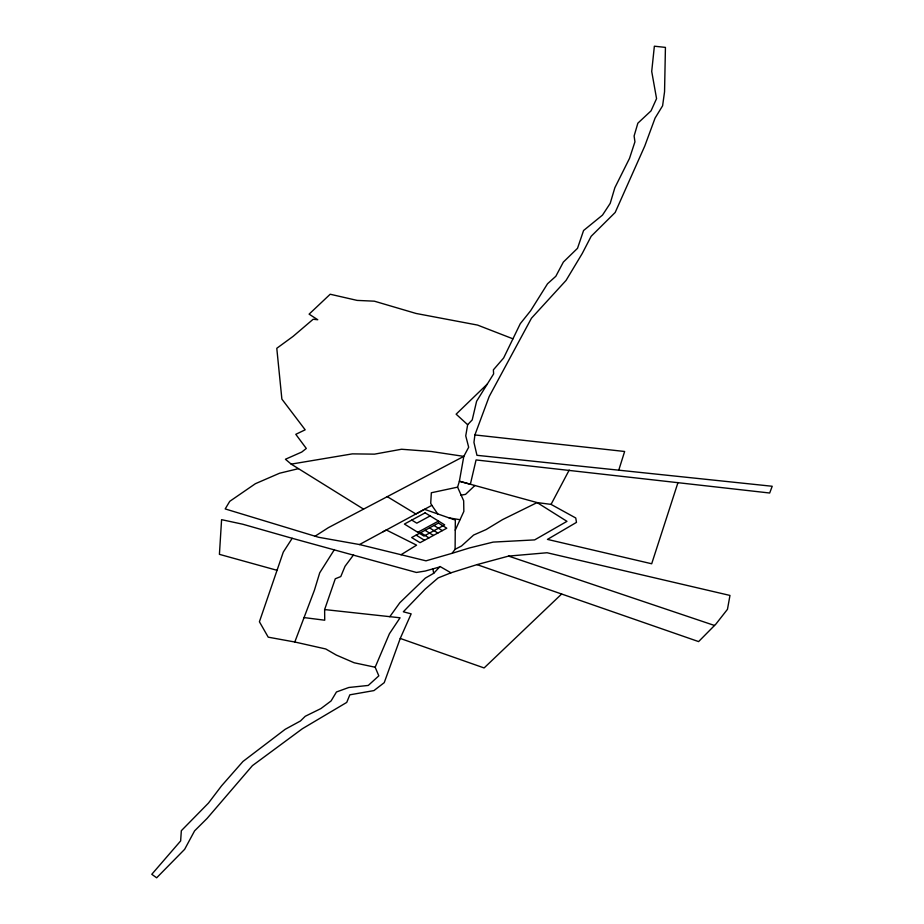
<?xml version="1.0" encoding="UTF-8"?>
<svg xmlns="http://www.w3.org/2000/svg" width="924" height="924" viewBox="0 0 924 924"><rect width="100%" height="100%" fill="white"/><g stroke="black" fill="none" stroke-linecap="round" stroke-linejoin="round"><path stroke-width="1.39" d="M359.494 544.548L425.987 560.833L452.067 553.326L455.105 549.283L455.324 520.073L424.497 509.32L359.494 544.548L318.595 537.271L225.19 508.928L229.741 501.339L255.394 483.702L279.545 473.238L298.487 468.653M474.901 434.938L473.954 442.411L476.957 455.313L772.21 486.267L769.68 493.012L476.068 459.944L470.362 484.245L459.378 481.242L463.802 456.375L468.676 447.251L465.742 435.839L467.648 424.705L472.222 419.9L476.611 401.235L493.624 373.897L493.381 369.843L503.649 357.969L520.293 323.666L530.619 310.764L547.539 283.76L555.832 276.276L563.351 262.081L577.512 248.313L583.575 230.515L602.494 215.107L610.198 203.372L614.853 187.734L629.521 158.362L634.938 141.822L634.107 135.978L637.86 123.181L651.027 110.88L656.56 98.625L651.709 71.425L654.365 46.2L665.43 47.401L664.552 91.776L662.6 105.798L655.07 118.11L644.779 146.015L615.176 212.474L591.164 236.278L582.247 253.488L566.054 280.422L531.462 318.214L489.177 396.535L474.901 434.938L624.636 451.489L618.757 470.166M455.243 530.203L463.848 511.422L463.663 500.762L457.588 487.144L459.378 481.242L537.121 502.575L551.051 504.389L575.756 517.994L576.472 522.383L547.458 539.397L651.686 563.767L677.997 482.513M439.628 566.978L425.225 571.044L416.401 572.453L292.192 538.299L283.287 552.09L259.413 621.76L268.214 637.167L294.802 642.007L325.733 648.971L336.324 655.07L354.181 662.774L375.167 667.232L378.817 675.848L368.283 685.435L348.822 687.491L336.463 691.972L331.081 700.946L320.94 708.558L305.255 716.273L300.45 720.986L285.193 729.302L242.966 761.468L221.541 785.862L208.443 803.095L181.335 830.699L180.642 840.932L151.79 874.3L156.653 877.8L184.638 849.329L194.594 830.861L207.092 818.421L252.402 765.649L302.356 728.747L346.731 702.413L349.838 694.825L373.954 690.586L384.234 682.651L400.242 638.438L411.157 613.859L403.326 611.792L425.052 589.212L438.115 577.927L450.958 572.811L477.015 564.622L508.581 556.098L547.077 552.748L729.972 595.437L727.465 609.32L715.869 624.116L698.602 641.591L477.015 564.622M304.123 617.59L324.728 620.212L324.624 609.563L335.285 578.771L340.783 576.564L345.033 566.285L353.546 554.897M294.802 642.007L314.403 590.251L319.716 572.811L334.43 549.561M375.167 667.232L389.42 633.725L400.069 617.786L324.624 609.563M551.051 504.389L569.219 470.05M389.801 616.701L399.849 602.702L425.306 578.124L433.714 573.296L440.055 566.516L450.958 572.811M487.283 384.084L456.133 414.171L467.648 424.705M561.63 594.016L484.118 667.948L400.242 638.438M474.913 485.504L465.523 494.375L460.926 495.183M315.072 536.209L328.39 527.65L463.802 456.375L431.358 451.501L401.513 449.249L374.509 454.146L352.367 453.869L291.199 464.125L285.424 459.251L301.778 452.032L306.306 448.463L295.796 434.326L305.174 429.81L281.878 399.099L276.784 348.29L293.104 336.371L313.155 319.254L317.752 319.739L309.101 314.148L330.191 294.236L357.138 300.404L374.336 301.178L416.077 313.467L477.546 325.075L512.947 338.819M401.039 554.723L416.597 545.16L386.324 529.983L383.217 531.67M430.157 515.927L416.782 523.169L411.769 520.085M417.787 532.293L438.519 521.078M437.768 513.952L431.831 505.347L415.881 513.987L387.191 496.604M455.105 549.283L461.515 545.992L473.631 535.031L486.082 529.579L502.598 519.588L537.121 502.575L566.966 521.344L534.649 539.893L493.162 542.099L469.392 547.978L452.067 553.326M457.588 487.144L431.346 492.758L430.711 503.337L431.831 505.347M449.11 517.914L459.852 519.681M276.923 570.281L219.415 554.342L221.587 519.669L242.7 524.208L292.192 538.299M508.581 556.098L714.518 625.479M433.98 525.467L442.33 530.619M429.521 527.881L437.872 533.033M425.063 530.295L433.414 535.446M420.605 532.709L428.955 537.86M416.135 535.123L424.497 540.274M291.199 464.125L363.525 509.101M432.848 568.895L433.714 573.296M425.144 512.843L404.412 524.058L423.954 536.093L444.675 524.878L425.144 512.843M438.438 523.053L411.677 537.537L420.039 542.688L446.789 528.205L438.438 523.053"/></g></svg>
